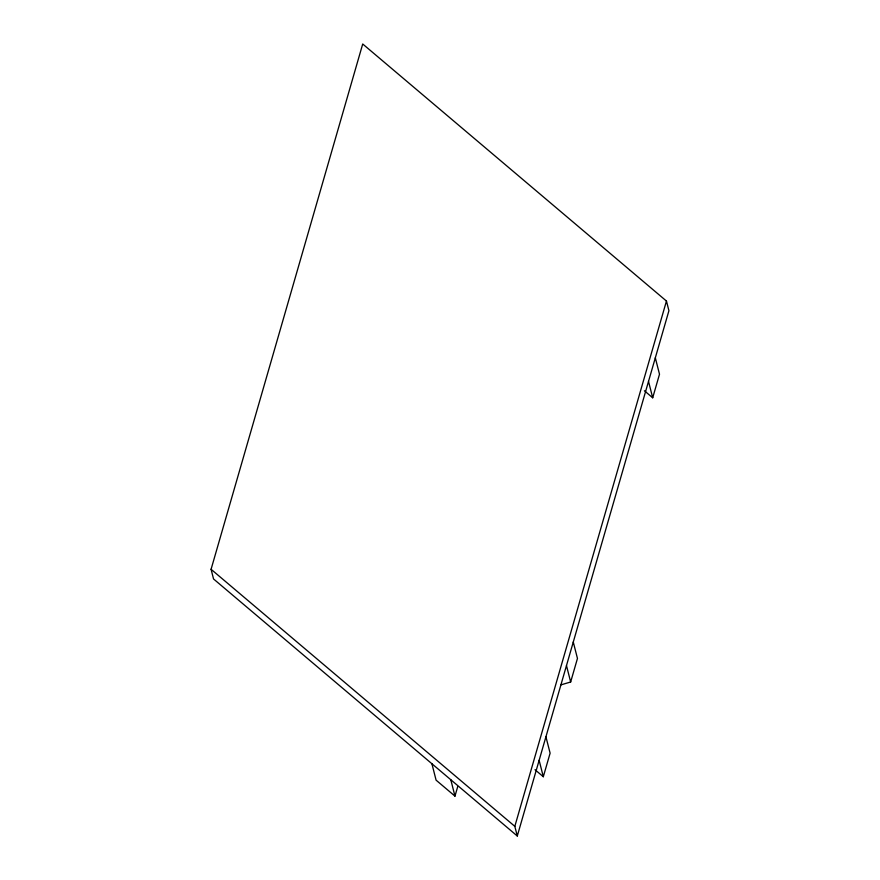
<?xml version="1.0" encoding="UTF-8"?>
<svg xmlns="http://www.w3.org/2000/svg" width="880" height="880" viewBox="0 0 880 880"><rect width="100%" height="100%" fill="white"/><g stroke="black" fill="none" stroke-linecap="round" stroke-linejoin="round"><path stroke-width="1.32" d="M211.079 569.294L362.714 44L666.457 301.048L668.921 310.706L517.286 836L213.543 578.952L211.079 569.294L514.822 826.342L517.286 836M431.904 763.752L436.084 780.153L454.971 796.136L457.699 786.676M514.822 826.342L666.457 301.048M534.996 769.703L543.312 776.732L550.11 753.17L545.93 736.769M560.956 684.86L570.658 682L577.456 658.438L573.276 642.037M644.391 390.753L652.696 397.793L659.505 374.231L655.325 357.83M648.516 381.392L652.696 397.793M566.478 665.599L570.658 682M539.132 760.331L543.312 776.732M450.791 779.724L454.971 796.136"/></g></svg>
